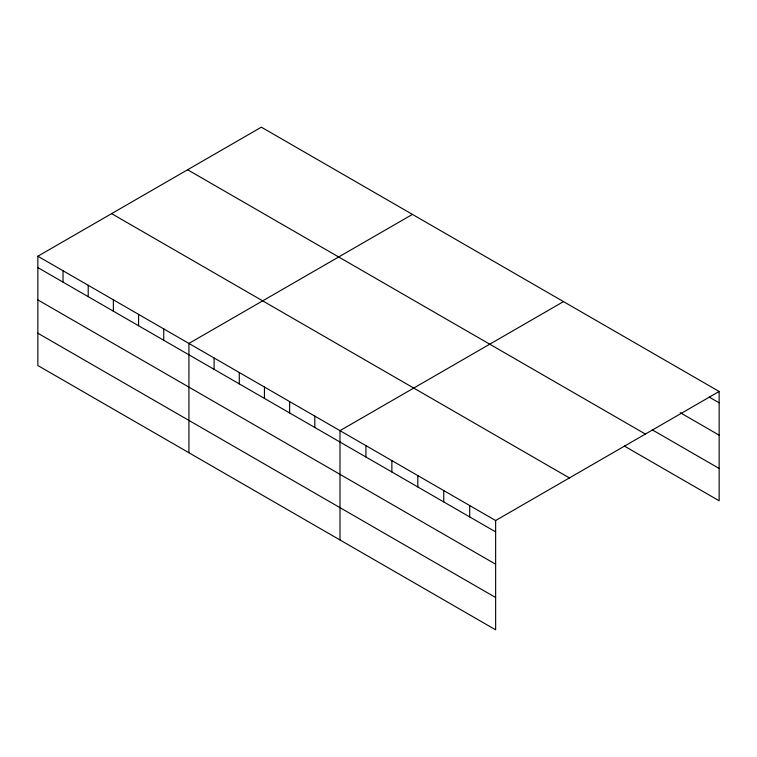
<?xml version="1.0" encoding="UTF-8"?>
<svg xmlns="http://www.w3.org/2000/svg" width="757" height="757" viewBox="0 0 757 757"><rect width="100%" height="100%" fill="white"/><g stroke="black" fill="none" stroke-linecap="round" stroke-linejoin="round"><path stroke-width="1.14" d="M37.85 256.216L495.636 520.523L495.636 629.824L37.85 365.527L37.85 256.216L261.364 127.176L719.15 391.473L719.15 500.784L624.364 446.053M412.433 214.392L188.919 343.441L188.919 452.743M563.501 301.608L339.988 430.657L339.988 539.968M495.636 520.523L719.15 391.473M709.177 397.084L719.15 402.838M680.24 412.697L719.15 435.161M652.297 429.862L719.15 468.46M187.604 169.757L645.39 434.054M111.61 213.635L569.396 477.932M37.85 267.59L495.636 531.887M37.85 299.904L495.636 564.211M37.85 333.203L495.636 597.51M469.69 505.544L469.69 516.908M443.753 490.564L443.753 501.938M417.807 475.585L417.807 486.959M391.871 460.606L391.871 471.98M365.924 445.636L365.924 457.001M314.808 416.123L314.808 427.487M289.628 401.589L289.628 412.953M264.448 387.045L264.448 398.419M239.278 372.51L239.278 383.884M214.099 357.976L214.099 369.34M163.739 328.898L163.739 340.272M138.559 314.363L138.559 325.737M113.38 299.829L113.38 311.203M88.209 285.294L88.209 296.659M63.03 270.76L63.03 282.124"/></g></svg>
